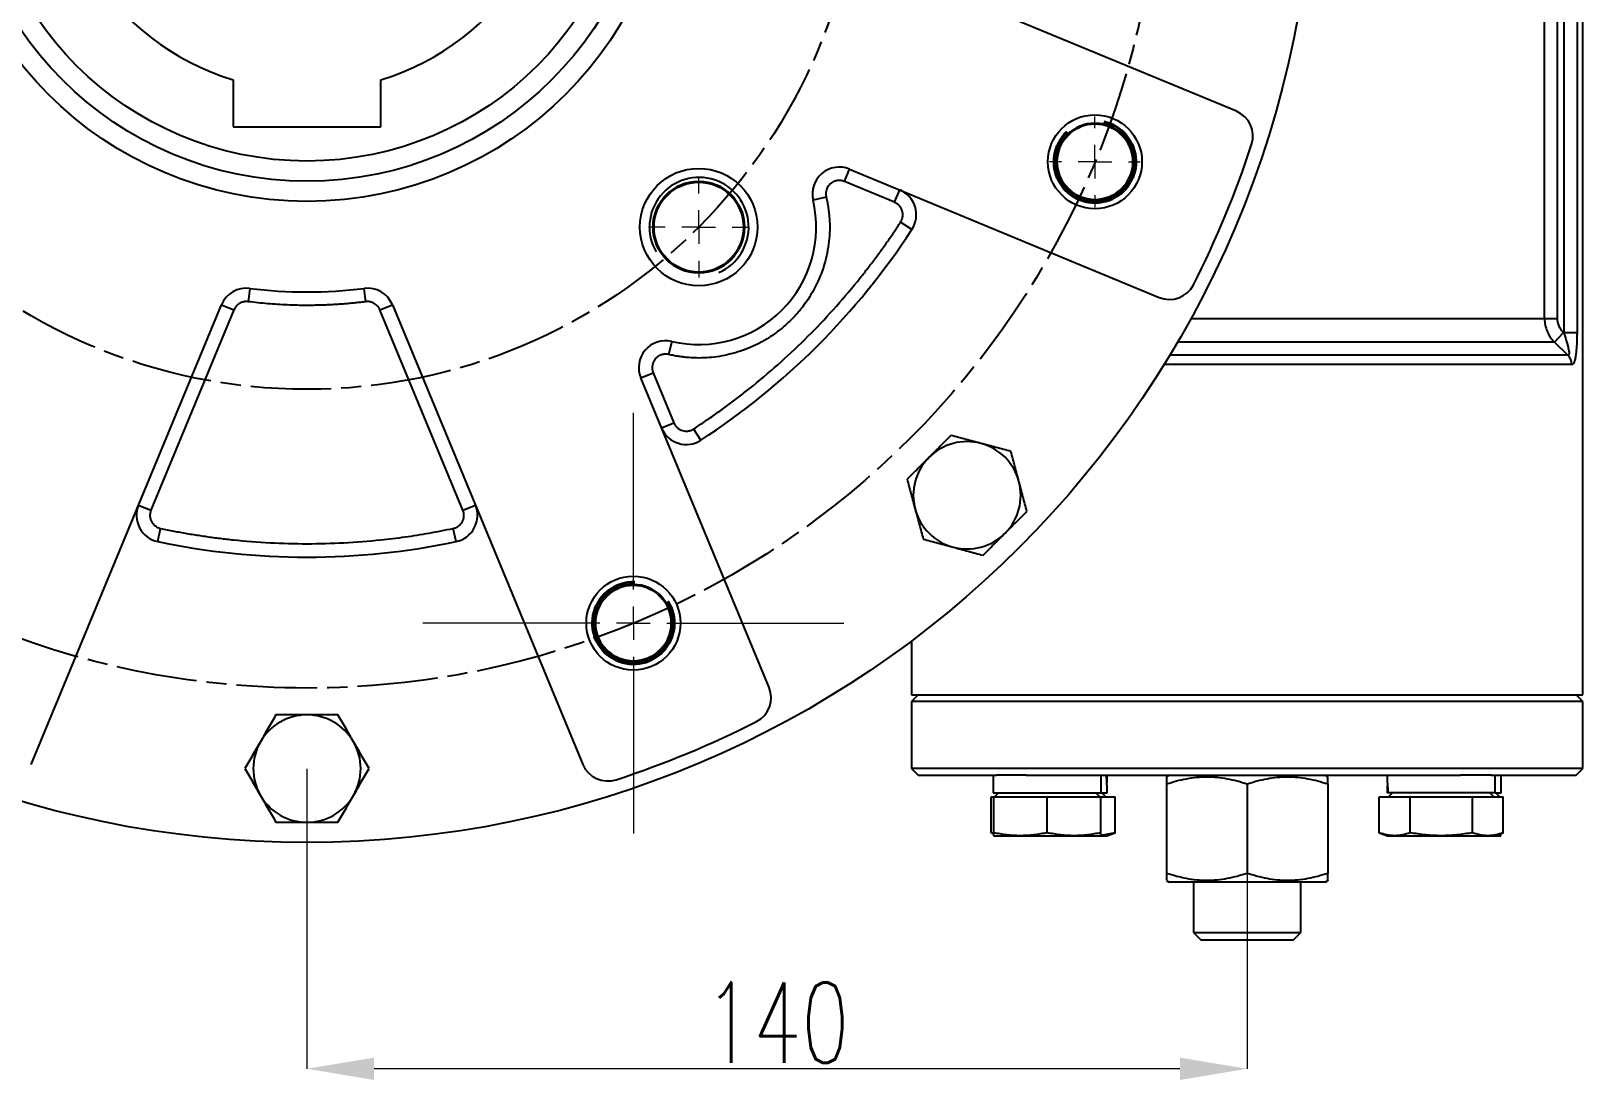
# Model space of a CAD drawing. Header units: millimetres. Extents: x 2271 to 4415, y 823 to 2339.
# Drawn here: x 3523.4 to 3754.5, y 1460.4 to 1616.6 of the extents above; entities that cross this region are included whole.
import ezdxf

# ---------------------------------------------------------------- set-up
doc = ezdxf.new("R2010")
doc.units = ezdxf.units.MM
doc.linetypes.add('AM_ISO08W050', pattern=[18, 12, -1.5, 3, -1.5])
for name, color, linetype, lineweight in [('10', 7, 'Continuous', 0), ('AM_5', 3, 'Continuous', 25), ('AM_7', 4, 'AM_ISO08W050', 25), ('粗实线', 7, 'Continuous', 40)]:
    doc.layers.add(name, color=color, linetype=linetype, lineweight=lineweight)
doc.styles.add('SLDTEXTSTYLE1', font='txt.shx', dxfattribs={"width": 0.7, "bigfont": 'gbcbig.shx'})
doc.dimstyles.new('SLDDIMSTYLE12$0', dxfattribs={"dimtxt": 12, "dimasz": 10, "dimexe": 0, "dimexo": 0.0625, "dimgap": 0.875, "dimtad": 1, "dimdec": 1, "dimlfac": 1.8, "dimrnd": 1e-09, "dimzin": 12, "dimdsep": 46, "dimtxsty": 'SLDTEXTSTYLE1', "dimcen": 0.09, "dimdle": 8.16, "dimclrd": 3, "dimclre": 3, "dimadec": 0, "dimazin": 3, "dimtfac": 1, "dimtdec": 1, "dimtofl": 0, "dimtmove": 0, "dimatfit": 3, "dimfxl": 0, "dimfrac": 2, "dimtolj": 1, "dimlwd": 5, "dimlwe": 5, "dimarcsym": 0})
doc.dimstyles.new('SLDDIMSTYLE12$3', dxfattribs={"dimtxt": 12, "dimasz": 10, "dimexe": 0, "dimexo": 0.0625, "dimgap": 0.875, "dimtad": 1, "dimdec": 1, "dimlfac": 1.8, "dimrnd": 1e-09, "dimzin": 12, "dimdsep": 46, "dimtxsty": 'SLDTEXTSTYLE1', "dimcen": 0.09, "dimdle": 8.16, "dimclrd": 3, "dimclre": 3, "dimadec": 0, "dimazin": 3, "dimtfac": 1, "dimtdec": 1, "dimtofl": 0, "dimtmove": 0, "dimatfit": 3, "dimfxl": 0, "dimfrac": 2, "dimtolj": 1, "dimlwd": 5, "dimlwe": 5, "dimarcsym": 0})

# ---------------------------------------------------------------- blocks, each defined once
blk = doc.blocks.new('SW_CENTERMARKSYMBOL_0')
at = {"layer": '10', "color": 0}
for p, q in [((0, 1), (0, 6.269)), ((0, 0), (0, 0.5)), ((-1, 0), (-6.269, 0)), ((0, 0), (-0.5, 0)), ((0, 0), (0, -0.5)), ((0, 0), (0.5, 0)), ((1, 0), (6.269, 0)), ((0, -1), (0, -6.269))]:
    blk.add_line(p, q, dxfattribs=at)
blk = doc.blocks.new('SW_CENTERMARKSYMBOL_8')
at = {"layer": '10', "color": 0}
for p, q in [((0, 1), (0, 1.5)), ((0, 0), (0, 0.5)), ((-1, 0), (-1.5, 0)), ((0, 0), (-0.5, 0)), ((0, 0), (0, -0.5)), ((0, 0), (0.5, 0)), ((1, 0), (1.5, 0)), ((0, -1), (0, -1.5))]:
    blk.add_line(p, q, dxfattribs=at)
blk = doc.blocks.new('SW_CENTERMARKSYMBOL_12')
at = {"layer": '10', "color": 0}
for p, q in [((0, 1), (0, 1.35)), ((0, 0), (0, 0.5)), ((-1, 0), (-1.35, 0)), ((0, 0), (-0.5, 0)), ((0, 0), (0, -0.5)), ((0, 0), (0.5, 0)), ((1, 0), (1.35, 0)), ((0, -1), (0, -1.35))]:
    blk.add_line(p, q, dxfattribs=at)
blk = doc.blocks.new('*D187')
at = {"layer": 'AM_5', "color": 3, "linetype": 'Continuous', "lineweight": 5, "transparency": 16777216}
blk.add_line((3401.6, 1788.97), (3444.31, 1751.41), dxfattribs=at)
at = {"layer": 'AM_5', "color": 3, "lineweight": 5, "transparency": 16777216}
for p, q in [((3564.38, 1645.76), (3564.56, 1645.76)), ((3564.47, 1645.67), (3564.47, 1645.85))]:
    blk.add_line(p, q, dxfattribs=at)
at = {"layer": 'AM_5', "color": 3, "transparency": 16777216}
blk.add_solid([(3445.41, 1752.66), (3443.21, 1750.16), (3451.82, 1744.81)], dxfattribs=at)
at = {"layer": 'Defpoints', "color": 0, "transparency": 16777216}
for p in [(3451.82, 1744.81), (3677.12, 1546.72)]:
    blk.add_point(p, dxfattribs=at)
at = {"layer": 'AM_5', "color": 0, "transparency": 16777216, "insert": (3417.31, 1784.31), "char_height": 12, "attachment_point": 5, "rotation": 318.6779, "style": 'SLDTEXTSTYLE1'}
blk.add_mtext('\\A1;∅300', dxfattribs=at)
blk = doc.blocks.new('*D191')
at = {"layer": 'AM_5', "color": 3, "linetype": 'Continuous', "lineweight": 5, "transparency": 16777216}
for p, q in [((3564.47, 1506.7), (3564.47, 1462.04)), ((3694.47, 1462.04), (3574.47, 1462.04))]:
    blk.add_line(p, q, dxfattribs=at)
at = {"layer": 'AM_5', "color": 3, "lineweight": 5, "transparency": 16777216}
blk.add_line((3704.47, 1491.09), (3704.47, 1462.04), dxfattribs=at)
at = {"layer": 'AM_5', "color": 3, "transparency": 16777216}
for points in [[(3574.47, 1463.7), (3574.47, 1460.37), (3564.47, 1462.04)], [(3694.47, 1463.7), (3694.47, 1460.37), (3704.47, 1462.04)]]:
    blk.add_solid(points, dxfattribs=at)
at = {"layer": 'Defpoints', "color": 0, "transparency": 16777216}
for p in [(3564.47, 1506.76), (3704.47, 1491.15), (3564.47, 1462.04)]:
    blk.add_point(p, dxfattribs=at)
at = {"layer": 'AM_5', "color": 0, "transparency": 16777216, "insert": (3634.47, 1468.91), "char_height": 12, "attachment_point": 5, "style": 'SLDTEXTSTYLE1'}
blk.add_mtext('\\A1;140', dxfattribs=at)
blk = doc.blocks.new('*D200')
at = {"layer": 'AM_5', "color": 3, "linetype": 'Continuous', "lineweight": 5, "transparency": 16777216}
blk.add_line((3371.49, 1758.67), (3446.22, 1714.95), dxfattribs=at)
at = {"layer": 'AM_5', "color": 3, "lineweight": 5, "transparency": 16777216}
for p, q in [((3564.38, 1645.76), (3564.56, 1645.76)), ((3564.47, 1645.67), (3564.47, 1645.85))]:
    blk.add_line(p, q, dxfattribs=at)
at = {"layer": 'AM_5', "color": 3, "transparency": 16777216}
blk.add_solid([(3447.07, 1716.39), (3445.38, 1713.51), (3454.86, 1709.9)], dxfattribs=at)
at = {"layer": 'Defpoints', "color": 0, "transparency": 16777216}
for p in [(3454.86, 1709.9), (3674.09, 1581.63)]:
    blk.add_point(p, dxfattribs=at)
at = {"layer": 'AM_5', "color": 0, "transparency": 16777216, "insert": (3389.01, 1756.39), "char_height": 12, "attachment_point": 5, "rotation": 329.6695, "style": 'SLDTEXTSTYLE1'}
blk.add_mtext('\\A1;∅254', dxfattribs=at)
blk = doc.blocks.new('*U170')
at = {"layer": 'AM_5', "linetype": 'ByBlock'}
blk.add_arc((0, 0.31), 7.39, 113.617, 30.178, dxfattribs=at)
at = {"layer": '粗实线', "linetype": 'ByBlock'}
blk.add_circle((0.05, 0.33), 6.75, dxfattribs=at)
blk = doc.blocks.new('*U172')
at = {"layer": '粗实线', "color": 0, "linetype": 'ByBlock', "lineweight": -2, "transparency": 16777216}
for p, rotation in [((19471.27, 3195.66), 270), ((19355.25, 3078.89), 90.00000000000001), ((19471.65, 3079.27), 180)]:
    blk.add_blockref('*U170', p, dxfattribs=dict(at, rotation=rotation))
blk.add_blockref('*U170', (19354.88, 3195.29), dxfattribs=at)
blk = doc.blocks.new('*U173')
at = {"layer": '粗实线', "linetype": 'ByBlock'}
blk.add_circle((-0.07, 0), 5.7, dxfattribs=at)
at = {"layer": '粗实线', "color": 3, "linetype": 'ByBlock'}
blk.add_arc((-0.07, 0), 6.09, 222.8944, 167.5618, dxfattribs=at)
blk = doc.blocks.new('*U174')
at = {"layer": '粗实线', "color": 0, "linetype": 'ByBlock', "lineweight": -2, "transparency": 16777216}
for p, rotation in [((18900.81, 8919.97), 45), ((19066.74, 8851.14), 315), ((18832.03, 8851.26), 90.00000000000001), ((18831.98, 8754.04), 135), ((19066.69, 8753.92), 270), ((18997.91, 8685.21), 225), ((18900.69, 8685.26), 180)]:
    blk.add_blockref('*U173', p, dxfattribs=dict(at, rotation=rotation))
blk.add_blockref('*U173', (18998.03, 8919.92), dxfattribs=at)

msp = doc.modelspace()

# ---------------------------------------------------------------- linework, layer by layer
at = {"color": 7, "linetype": 'Continuous', "lineweight": 25}
for p, q in [((3754.473, 1517.763), (3754.473, 1773.763)), ((3751.622, 1719.843), (3751.622, 1571.684)), ((3753.587, 1719.843), (3753.587, 1571.684)), ((3748.754, 1573.834), (3748.754, 1717.692)), ((3750.679, 1573.834), (3750.679, 1717.692)), ((3702.864, 1604.676), (3634.375, 1633.045)), ((3553.473, 1609.39), (3553.473, 1602.363)), ((3575.473, 1602.363), (3575.473, 1609.39)), ((3553.473, 1602.363), (3575.473, 1602.363)), ((3644.5, 1594.215), (3645.265, 1596.062)), ((3645.265, 1596.062), (3691.383, 1576.96)), ((3651.964, 1591.123), (3644.5, 1594.215)), ((3651.964, 1591.123), (3652.73, 1592.971)), ((3641.788, 1591.907), (3639.841, 1591.448)), ((3654.551, 1587.092), (3652.875, 1588.183)), ((3555.952, 1578.299), (3555.701, 1576.315)), ((3573.246, 1576.315), (3572.995, 1578.299)), ((3523.386, 1507.373), (3551.755, 1575.862)), ((3553.603, 1575.096), (3541.245, 1545.261)), ((3551.755, 1575.862), (3553.603, 1575.096)), ((3575.344, 1575.096), (3577.192, 1575.862)), ((3587.702, 1545.261), (3575.344, 1575.096)), ((3577.192, 1575.862), (3605.561, 1507.373)), ((3696.102, 1573.834), (3748.754, 1573.834)), ((3748.754, 1573.834), (3750.679, 1573.834)), ((3750.228, 1570.299), (3751.592, 1571.713)), ((3753.587, 1571.684), (3751.622, 1571.684)), ((3618.789, 1570.395), (3618.329, 1568.449)), ((3750.228, 1570.299), (3694.108, 1570.299)), ((3752.244, 1568.349), (3750.228, 1570.299)), ((3752.81, 1566.935), (3692.09, 1566.935)), ((3752.244, 1568.349), (3692.953, 1568.349)), ((3614.174, 1564.972), (3616.022, 1565.737)), ((3633.277, 1518.854), (3614.174, 1564.972)), ((3616.022, 1565.737), (3619.114, 1558.272)), ((3617.266, 1557.507), (3619.114, 1558.272)), ((3623.145, 1555.686), (3622.053, 1557.362)), ((3539.397, 1546.027), (3541.245, 1545.261)), ((3587.702, 1545.261), (3589.55, 1546.027)), ((3542.266, 1540.582), (3542.679, 1542.539)), ((3586.681, 1540.582), (3586.267, 1542.539)), ((3654.473, 1525.763), (3654.473, 1517.763)), ((3655.473, 1517.763), (3654.473, 1516.763)), ((3654.473, 1517.763), (3754.473, 1517.763)), ((3654.473, 1516.763), (3654.473, 1506.763)), ((3704.473, 1516.763), (3654.473, 1516.763)), ((3754.473, 1516.763), (3704.473, 1516.763)), ((3754.473, 1516.763), (3753.473, 1517.763)), ((3754.473, 1506.763), (3754.473, 1516.763)), ((3654.473, 1506.763), (3655.473, 1505.763)), ((3754.473, 1506.763), (3654.473, 1506.763)), ((3753.473, 1505.763), (3754.473, 1506.763)), ((3655.473, 1505.763), (3667.162, 1505.763)), ((3666.633, 1505.763), (3666.633, 1503.163)), ((3671.584, 1505.763), (3667.162, 1505.763)), ((3671.584, 1505.763), (3736.236, 1505.763)), ((3682.733, 1503.163), (3682.733, 1505.763)), ((3692.848, 1505.763), (3692.473, 1505.547)), ((3692.473, 1504.475), (3692.473, 1491.152)), ((3704.473, 1504.475), (3704.473, 1491.152)), ((3716.473, 1505.547), (3716.098, 1505.763)), ((3716.473, 1504.475), (3716.473, 1491.152)), ((3740.795, 1505.763), (3736.236, 1505.763)), ((3740.795, 1505.763), (3753.473, 1505.763)), ((3741.416, 1503.163), (3741.416, 1505.763)), ((3742.314, 1503.163), (3742.314, 1505.763)), ((3666.343, 1497.214), (3666.343, 1502.563)), ((3666.343, 1502.563), (3666.683, 1502.563)), ((3666.633, 1503.163), (3682.733, 1503.163)), ((3666.683, 1502.563), (3666.683, 1497.214)), ((3666.683, 1502.563), (3674.683, 1502.563)), ((3667.448, 1503.163), (3666.848, 1502.563)), ((3674.683, 1497.214), (3674.683, 1502.563)), ((3674.683, 1502.563), (3682.683, 1502.563)), ((3682.518, 1502.563), (3681.918, 1503.163)), ((3682.683, 1502.563), (3684.819, 1502.563)), ((3682.683, 1497.214), (3682.683, 1502.563)), ((3682.733, 1503.163), (3683.631, 1503.163)), ((3683.416, 1502.563), (3682.816, 1503.163)), ((3684.819, 1497.214), (3684.819, 1502.563)), ((3724.128, 1497.214), (3724.128, 1502.563)), ((3724.128, 1502.563), (3728.747, 1502.563)), ((3725.457, 1503.163), (3725.316, 1503.163)), ((3741.416, 1503.163), (3725.457, 1503.163)), ((3726.131, 1503.163), (3725.531, 1502.563)), ((3728.747, 1497.214), (3728.747, 1502.563)), ((3728.747, 1502.563), (3737.984, 1502.563)), ((3737.984, 1502.563), (3737.984, 1497.214)), ((3737.984, 1502.563), (3742.603, 1502.563)), ((3741.201, 1502.563), (3740.601, 1503.163)), ((3741.416, 1503.163), (3742.314, 1503.163)), ((3742.099, 1502.563), (3741.499, 1503.163)), ((3742.603, 1497.214), (3742.603, 1502.563)), ((3666.343, 1497.214), (3666.683, 1497.09)), ((3666.683, 1497.148), (3666.343, 1497.214)), ((3666.683, 1496.763), (3670.683, 1496.763)), ((3670.683, 1496.763), (3678.683, 1496.763)), ((3678.683, 1496.763), (3682.683, 1496.763)), ((3684.819, 1497.214), (3682.683, 1496.797)), ((3682.683, 1496.763), (3683.581, 1496.763)), ((3683.581, 1496.763), (3684.819, 1497.214)), ((3724.128, 1497.214), (3725.366, 1496.763)), ((3725.366, 1496.763), (3726.437, 1496.763)), ((3726.437, 1496.763), (3733.366, 1496.763)), ((3733.366, 1496.763), (3740.294, 1496.763)), ((3740.294, 1496.763), (3741.366, 1496.763)), ((3741.366, 1496.763), (3742.603, 1497.214)), ((3741.366, 1496.763), (3742.264, 1496.763)), ((3692.473, 1490.08), (3692.848, 1489.863)), ((3716.098, 1489.863), (3692.848, 1489.863)), ((3696.473, 1489.863), (3696.473, 1482.346)), ((3712.473, 1482.346), (3712.473, 1489.863)), ((3716.098, 1489.863), (3716.473, 1490.08)), ((3696.473, 1482.346), (3697.556, 1481.263)), ((3696.473, 1482.346), (3704.473, 1482.346)), ((3704.473, 1482.346), (3712.473, 1482.346)), ((3711.391, 1481.263), (3712.473, 1482.346)), ((3697.556, 1481.263), (3711.391, 1481.263))]:
    msp.add_line(p, q, dxfattribs=at)
at = {"color": 7, "linetype": 'Continuous', "lineweight": 25, "flags": 128}
for points in [[(3751.592, 1571.713), (3751.609, 1571.697), (3751.622, 1571.684)], [(3564.003, 1514.8), (3565.273, 1514.774), (3565.611, 1514.733)], [(3565.201, 1498.746), (3563.765, 1498.745), (3563.591, 1498.762)]]:
    msp.add_lwpolyline(points, dxfattribs=at)
at = {"color": 7, "linetype": 'Continuous', "lineweight": 25}
for centre, radius in [((3564.473, 1645.763), 150), ((3564.473, 1645.763), 54.5), ((3564.473, 1645.763), 51.5), ((3564.473, 1645.763), 48.5), ((3681.806, 1597.163), 7), ((3622.81, 1587.427), 8.75), ((3613.074, 1528.431), 7)]:
    msp.add_circle(centre, radius, dxfattribs=at)
for centre, radius, start, end in [((3564.473, 1645.763), 38, 286.82645, 253.17355), ((3701.333, 1600.981), 4, 341.88103, 67.5), ((3564.473, 1645.763), 148, 333.11897, 341.88103), ((3643.734, 1592.367), 4, 67.5, 193.28289), ((3651.199, 1589.275), 4, 326.92194, 67.5), ((3622.81, 1587.427), 17.5, 256.71711, 13.28289), ((3564.473, 1645.763), 107.5, 303.07806, 326.92194), ((3555.451, 1574.331), 4, 82.80094, 157.5), ((3573.496, 1574.331), 4, 22.5, 97.19906), ((3692.914, 1580.655), 4, 247.5, 333.11897), ((3564.473, 1645.763), 68, 262.80094, 277.19906), ((3617.87, 1566.502), 4, 76.71711, 202.5), ((3750.775, 1566.941), 2.035, 359.84082, 43.80513), ((3620.962, 1559.038), 4, 202.5, 303.07806), ((3662.761, 1547.476), 8, 75, 135), ((3662.761, 1547.476), 8, 135, 195), ((3662.761, 1547.476), 8, 15, 75), ((3662.761, 1547.476), 8, 315, 15), ((3543.092, 1544.496), 4, 157.5, 258.07806), ((3585.854, 1544.496), 4, 281.92194, 22.5), ((3662.761, 1547.476), 8, 195, 255), ((3662.761, 1547.476), 8, 255, 315), ((3564.473, 1645.763), 107.5, 258.07806, 281.92194), ((3629.581, 1517.323), 4, 296.88103, 22.5), ((3564.473, 1506.763), 8, 90, 150), ((3564.473, 1506.763), 8, 30, 90), ((3564.473, 1645.763), 148, 288.11897, 296.88103), ((3564.473, 1506.763), 8, 150, 210), ((3564.473, 1506.763), 8, 330, 30), ((3609.256, 1508.904), 4, 202.5, 288.11897), ((3564.473, 1506.763), 8, 210, 270), ((3564.473, 1506.763), 8, 270, 330)]:
    msp.add_arc(centre, radius, start, end, dxfattribs=at)
for centre, start_param, end_param in [((3675.581, 1503.163), 4.712389, 4.8999603), ((3675.581, 1505.763), 4.6190167, 4.712389), ((3733.366, 1505.763), 1.5707963, 1.7583677), ((3733.366, 1503.163), 1.477424, 1.5707963)]:
    msp.add_ellipse(centre, major_axis=(0, 13.943), ratio=0.5773503, start_param=start_param, end_param=end_param, dxfattribs=at)
for points, knots in [([(3642.969, 1594.215), (3642.927, 1594.196), (3642.844, 1594.16), (3642.724, 1594.095), (3642.609, 1594.022), (3642.499, 1593.941), (3642.336, 1593.805), (3642.139, 1593.592), (3641.945, 1593.283), (3641.808, 1592.945), (3641.745, 1592.631), (3641.73, 1592.358), (3641.743, 1592.131), (3641.773, 1591.982), (3641.788, 1591.907)], [0, 0, 0, 0, 0.0486292, 0.0969319, 0.1451349, 0.1934665, 0.2421531, 0.3710049, 0.5000401, 0.628892, 0.7579273, 0.8387546, 0.9190929, 1, 1, 1, 1]), ([(3644.5, 1594.215), (3644.459, 1594.231), (3644.378, 1594.263), (3644.252, 1594.3), (3644.125, 1594.33), (3643.996, 1594.351), (3643.866, 1594.364), (3643.691, 1594.37), (3643.473, 1594.356), (3643.215, 1594.306), (3643.051, 1594.245), (3642.969, 1594.215)], [0, 0, 0, 0, 0.0839092, 0.1671165, 0.24998, 0.3328626, 0.4161267, 0.50013, 0.6671619, 0.8328171, 1, 1, 1, 1]), ([(3641.788, 1591.907), (3641.818, 1591.775), (3641.879, 1591.511), (3641.96, 1591.113), (3642.032, 1590.714), (3642.096, 1590.313), (3642.152, 1589.911), (3642.2, 1589.508), (3642.239, 1589.104), (3642.302, 1588.268), (3642.33, 1586.996), (3642.216, 1585.278), (3641.949, 1583.556), (3641.376, 1581.262), (3640.265, 1578.491), (3638.667, 1575.971), (3637.141, 1574.164), (3635.901, 1572.941), (3634.573, 1571.843), (3633.414, 1571.046), (3632.462, 1570.477), (3631.748, 1570.09), (3631.019, 1569.731), (3630.521, 1569.518), (3630.272, 1569.411)], [0, 0, 0, 0, 0.0147975, 0.0295764, 0.044343, 0.0591038, 0.0738651, 0.0886335, 0.1034154, 0.1182171, 0.180138, 0.2420776, 0.3060464, 0.3700337, 0.5000032, 0.6299727, 0.6939414, 0.7579287, 0.8198497, 0.8817893, 0.9113641, 0.9408899, 0.970418, 1, 1, 1, 1]), ([(3652.875, 1588.183), (3652.901, 1588.225), (3652.952, 1588.308), (3653.018, 1588.439), (3653.074, 1588.573), (3653.12, 1588.712), (3653.156, 1588.854), (3653.198, 1589.094), (3653.21, 1589.438), (3653.124, 1589.871), (3652.95, 1590.277), (3652.717, 1590.594), (3652.469, 1590.829), (3652.23, 1591), (3652.053, 1591.082), (3651.964, 1591.123)], [0, 0, 0, 0, 0.0420667, 0.08369, 0.1250941, 0.1665067, 0.2081554, 0.2502638, 0.3750953, 0.5000815, 0.6249131, 0.7498994, 0.8335363, 0.916296, 1, 1, 1, 1]), ([(3622.053, 1557.362), (3622.331, 1557.544), (3622.886, 1557.908), (3623.712, 1558.463), (3624.533, 1559.026), (3625.348, 1559.596), (3626.158, 1560.174), (3626.962, 1560.759), (3627.761, 1561.352), (3628.554, 1561.953), (3629.342, 1562.561), (3630.124, 1563.176), (3632.072, 1564.74), (3635.114, 1567.34), (3639.107, 1571.13), (3642.897, 1575.122), (3645.676, 1578.375), (3647.577, 1580.762), (3648.688, 1582.208), (3649.774, 1583.674), (3650.835, 1585.158), (3651.871, 1586.659), (3652.54, 1587.675), (3652.875, 1588.183)], [0, 0, 0, 0, 0.022681, 0.0453532, 0.0680184, 0.0906789, 0.1133365, 0.1359933, 0.1586513, 0.1813126, 0.2039791, 0.2266529, 0.2493359, 0.3746623, 0.5000011, 0.6253275, 0.7506663, 0.7922409, 0.8337913, 0.87533, 0.9168694, 0.9584219, 1, 1, 1, 1]), ([(3554.685, 1576.179), (3554.645, 1576.161), (3554.565, 1576.126), (3554.449, 1576.064), (3554.338, 1575.995), (3554.233, 1575.919), (3554.131, 1575.836), (3554.004, 1575.716), (3553.859, 1575.552), (3553.712, 1575.335), (3553.639, 1575.176), (3553.603, 1575.096)], [0, 0, 0, 0, 0.08390923, 0.16711646, 0.24997998, 0.33286256, 0.41612671, 0.50013, 0.66716188, 0.8328171, 1, 1, 1, 1]), ([(3555.701, 1576.315), (3555.658, 1576.32), (3555.572, 1576.329), (3555.443, 1576.332), (3555.313, 1576.328), (3555.141, 1576.31), (3554.928, 1576.269), (3554.766, 1576.209), (3554.685, 1576.179)], [0, 0, 0, 0, 0.1251974, 0.2499333, 0.374735, 0.500129, 0.7499334, 1, 1, 1, 1]), ([(3573.246, 1576.315), (3572.981, 1576.283), (3572.451, 1576.218), (3571.656, 1576.131), (3570.86, 1576.054), (3570.064, 1575.985), (3569.267, 1575.926), (3568.47, 1575.876), (3567.671, 1575.835), (3566.873, 1575.803), (3566.073, 1575.78), (3565.274, 1575.766), (3564.251, 1575.761), (3563.007, 1575.774), (3561.542, 1575.82), (3560.078, 1575.896), (3558.617, 1576.004), (3557.157, 1576.14), (3556.187, 1576.257), (3555.701, 1576.315)], [0, 0, 0, 0, 0.04549678, 0.09096737, 0.13641769, 0.18185369, 0.22728128, 0.27270643, 0.31813506, 0.36357311, 0.40902653, 0.45450124, 0.50000317, 0.58339263, 0.66671065, 0.74999379, 0.83327866, 0.91660188, 1, 1, 1, 1]), ([(3575.344, 1575.096), (3575.327, 1575.135), (3575.293, 1575.213), (3575.233, 1575.325), (3575.167, 1575.432), (3575.094, 1575.536), (3574.971, 1575.689), (3574.781, 1575.876), (3574.505, 1576.068), (3574.202, 1576.213), (3573.918, 1576.292), (3573.668, 1576.327), (3573.456, 1576.335), (3573.316, 1576.322), (3573.246, 1576.315)], [0, 0, 0, 0, 0.0488292, 0.0973789, 0.1458459, 0.1944277, 0.2433207, 0.3715761, 0.5000347, 0.6282901, 0.7567487, 0.8379409, 0.9187192, 1, 1, 1, 1]), ([(3748.754, 1573.834), (3748.754, 1573.503), (3748.788, 1573.169), (3748.918, 1572.526), (3749.015, 1572.214), (3749.205, 1571.76), (3749.276, 1571.611), (3749.432, 1571.322), (3749.517, 1571.183), (3749.79, 1570.779), (3749.996, 1570.529), (3750.228, 1570.299)], [0, 0, 0, 0, 0.25, 0.25, 0.5, 0.5, 0.625, 0.625, 0.75, 0.75, 1, 1, 1, 1]), ([(3751.592, 1571.713), (3751.448, 1571.851), (3751.32, 1572.001), (3751.095, 1572.324), (3750.998, 1572.499), (3750.841, 1572.862), (3750.781, 1573.049), (3750.7, 1573.435), (3750.679, 1573.636), (3750.679, 1573.834)], [0, 0, 0, 0, 0.25, 0.25, 0.5, 0.5, 0.75, 0.75, 1, 1, 1, 1]), ([(3751.622, 1571.684), (3751.757, 1571.284), (3751.882, 1570.892), (3752.051, 1570.32), (3752.105, 1570.131), (3752.201, 1569.769), (3752.245, 1569.595), (3752.356, 1569.099), (3752.404, 1568.806), (3752.403, 1568.508), (3752.39, 1568.434), (3752.336, 1568.345), (3752.297, 1568.332), (3752.244, 1568.349)], [0, 0, 0, 0, 0.25, 0.25, 0.375, 0.375, 0.5, 0.5, 0.75, 0.75, 0.875, 0.875, 1, 1, 1, 1]), ([(3753.587, 1571.684), (3753.586, 1571.591), (3753.586, 1571.405), (3753.583, 1571.13), (3753.578, 1570.858), (3753.571, 1570.59), (3753.562, 1570.327), (3753.543, 1569.88), (3753.505, 1569.274), (3753.432, 1568.541), (3753.346, 1567.997), (3753.26, 1567.622), (3753.186, 1567.38), (3753.104, 1567.184), (3753.023, 1567.056), (3752.948, 1566.982), (3752.88, 1566.942), (3752.834, 1566.937), (3752.81, 1566.935)], [0, 0, 0, 0, 0.0426773, 0.0848038, 0.1264445, 0.167667, 0.2085406, 0.2491365, 0.3773316, 0.4988227, 0.6239569, 0.6874902, 0.7492598, 0.8123166, 0.8745174, 0.9161741, 0.957875, 1, 1, 1, 1]), ([(3630.272, 1569.411), (3630.138, 1569.357), (3629.871, 1569.248), (3629.466, 1569.097), (3629.059, 1568.954), (3628.648, 1568.82), (3628.234, 1568.695), (3627.818, 1568.579), (3627.044, 1568.383), (3625.9, 1568.153), (3624.378, 1567.97), (3622.847, 1567.907), (3621.573, 1567.955), (3620.563, 1568.052), (3619.813, 1568.154), (3619.068, 1568.283), (3618.576, 1568.393), (3618.329, 1568.449)], [0, 0, 0, 0, 0.0355382, 0.0710345, 0.1065064, 0.1419713, 0.1774468, 0.2129503, 0.2484992, 0.3742302, 0.5000052, 0.6257361, 0.7515111, 0.813672, 0.8757446, 0.9378227, 1, 1, 1, 1]), ([(3617.104, 1568.35), (3617.066, 1568.333), (3616.989, 1568.3), (3616.878, 1568.241), (3616.771, 1568.175), (3616.669, 1568.103), (3616.571, 1568.025), (3616.408, 1567.876), (3616.203, 1567.635), (3616.01, 1567.273), (3615.891, 1566.88), (3615.861, 1566.523), (3615.885, 1566.22), (3615.934, 1565.973), (3615.993, 1565.816), (3616.022, 1565.737)], [0, 0, 0, 0, 0.0402761, 0.0802426, 0.1200582, 0.159883, 0.1998773, 0.2401994, 0.3700431, 0.5000574, 0.6299012, 0.7599156, 0.8401208, 0.919721, 1, 1, 1, 1]), ([(3618.329, 1568.449), (3618.289, 1568.458), (3618.207, 1568.475), (3618.083, 1568.492), (3617.959, 1568.502), (3617.834, 1568.503), (3617.681, 1568.496), (3617.502, 1568.472), (3617.299, 1568.424), (3617.17, 1568.375), (3617.104, 1568.35)], [0, 0, 0, 0, 0.1003372, 0.2001203, 0.2997411, 0.3995937, 0.500069, 0.6669211, 0.8329559, 1, 1, 1, 1]), ([(3619.114, 1558.272), (3619.131, 1558.234), (3619.164, 1558.157), (3619.223, 1558.046), (3619.289, 1557.939), (3619.361, 1557.837), (3619.439, 1557.739), (3619.588, 1557.576), (3619.829, 1557.371), (3620.191, 1557.178), (3620.584, 1557.059), (3620.941, 1557.029), (3621.244, 1557.053), (3621.491, 1557.102), (3621.648, 1557.161), (3621.727, 1557.19)], [0, 0, 0, 0, 0.0402761, 0.0802426, 0.1200582, 0.159883, 0.1998773, 0.2401994, 0.3700431, 0.5000574, 0.6299012, 0.7599156, 0.8401208, 0.919721, 1, 1, 1, 1]), ([(3621.727, 1557.19), (3621.765, 1557.207), (3621.84, 1557.239), (3621.949, 1557.297), (3622.018, 1557.34), (3622.053, 1557.362)], [0, 0, 0, 0, 0.3335445, 0.6664555, 1, 1, 1, 1]), ([(3660.37, 1556.398), (3659.83, 1555.858), (3659.289, 1555.317), (3658.2, 1554.229), (3657.654, 1553.682), (3657.104, 1553.132)], [0, 0, 0, 0, 0.5, 0.5, 1, 1, 1, 1]), ([(3664.832, 1555.203), (3664.081, 1555.404), (3663.334, 1555.604), (3661.848, 1556.002), (3661.108, 1556.201), (3660.37, 1556.398)], [0, 0, 0, 0, 0.5, 0.5, 1, 1, 1, 1]), ([(3657.104, 1553.132), (3656.555, 1552.583), (3656.008, 1552.036), (3654.92, 1550.948), (3654.378, 1550.406), (3653.838, 1549.866)], [0, 0, 0, 0, 0.5, 0.5, 1, 1, 1, 1]), ([(3669.293, 1554.008), (3668.556, 1554.205), (3667.816, 1554.403), (3666.329, 1554.802), (3665.582, 1555.002), (3664.832, 1555.203)], [0, 0, 0, 0, 0.5, 0.5, 1, 1, 1, 1]), ([(3670.489, 1549.546), (3670.287, 1550.297), (3670.087, 1551.043), (3669.689, 1552.53), (3669.491, 1553.27), (3669.293, 1554.008)], [0, 0, 0, 0, 0.5, 0.5, 1, 1, 1, 1]), ([(3653.838, 1549.866), (3654.036, 1549.129), (3654.234, 1548.389), (3654.633, 1546.902), (3654.833, 1546.156), (3655.034, 1545.405)], [0, 0, 0, 0, 0.5, 0.5, 1, 1, 1, 1]), ([(3671.684, 1545.085), (3671.486, 1545.822), (3671.288, 1546.562), (3670.89, 1548.049), (3670.69, 1548.795), (3670.489, 1549.546)], [0, 0, 0, 0, 0.5, 0.5, 1, 1, 1, 1]), ([(3541.245, 1545.261), (3541.227, 1545.215), (3541.191, 1545.124), (3541.151, 1544.984), (3541.12, 1544.841), (3541.1, 1544.697), (3541.091, 1544.551), (3541.094, 1544.307), (3541.146, 1543.966), (3541.309, 1543.556), (3541.555, 1543.19), (3541.842, 1542.921), (3542.129, 1542.735), (3542.395, 1542.611), (3542.584, 1542.563), (3542.679, 1542.539)], [0, 0, 0, 0, 0.0420667, 0.08369, 0.1250941, 0.1665067, 0.2081554, 0.2502638, 0.3750953, 0.5000815, 0.6249131, 0.7498994, 0.8335363, 0.916296, 1, 1, 1, 1]), ([(3586.62, 1542.648), (3586.658, 1542.665), (3586.735, 1542.698), (3586.846, 1542.758), (3586.953, 1542.823), (3587.056, 1542.895), (3587.154, 1542.974), (3587.316, 1543.122), (3587.521, 1543.363), (3587.714, 1543.725), (3587.833, 1544.118), (3587.863, 1544.476), (3587.84, 1544.778), (3587.79, 1545.026), (3587.731, 1545.182), (3587.702, 1545.261)], [0, 0, 0, 0, 0.0402761, 0.0802426, 0.1200582, 0.159883, 0.1998773, 0.2401994, 0.3700431, 0.5000574, 0.6299012, 0.7599156, 0.8401208, 0.919721, 1, 1, 1, 1]), ([(3655.034, 1545.405), (3655.235, 1544.654), (3655.435, 1543.908), (3655.833, 1542.421), (3656.032, 1541.681), (3656.229, 1540.944)], [0, 0, 0, 0, 0.5, 0.5, 1, 1, 1, 1]), ([(3668.418, 1541.819), (3668.968, 1542.368), (3669.514, 1542.915), (3670.602, 1544.003), (3671.144, 1544.545), (3671.684, 1545.085)], [0, 0, 0, 0, 0.5, 0.5, 1, 1, 1, 1]), ([(3542.679, 1542.539), (3543.004, 1542.471), (3543.654, 1542.336), (3544.631, 1542.145), (3545.609, 1541.962), (3546.589, 1541.789), (3547.57, 1541.625), (3548.552, 1541.47), (3549.536, 1541.324), (3550.522, 1541.188), (3551.509, 1541.061), (3552.498, 1540.944), (3554.98, 1540.672), (3558.97, 1540.359), (3564.473, 1540.216), (3569.976, 1540.359), (3574.242, 1540.694), (3577.273, 1541.037), (3579.082, 1541.274), (3580.886, 1541.542), (3582.685, 1541.842), (3584.48, 1542.171), (3585.671, 1542.416), (3586.267, 1542.539)], [0, 0, 0, 0, 0.022681, 0.0453532, 0.0680184, 0.0906789, 0.1133365, 0.1359933, 0.1586513, 0.1813126, 0.2039791, 0.2266529, 0.2493359, 0.3746623, 0.5000011, 0.6253275, 0.7506663, 0.7922409, 0.8337913, 0.87533, 0.9168694, 0.9584219, 1, 1, 1, 1]), ([(3586.267, 1542.539), (3586.307, 1542.548), (3586.387, 1542.567), (3586.505, 1542.603), (3586.581, 1542.633), (3586.62, 1542.648)], [0, 0, 0, 0, 0.3335445, 0.6664555, 1, 1, 1, 1]), ([(3665.152, 1538.553), (3665.692, 1539.093), (3666.234, 1539.634), (3667.322, 1540.723), (3667.869, 1541.269), (3668.418, 1541.819)], [0, 0, 0, 0, 0.5, 0.5, 1, 1, 1, 1]), ([(3656.229, 1540.944), (3656.967, 1540.746), (3657.707, 1540.548), (3659.193, 1540.149), (3659.94, 1539.949), (3660.691, 1539.748)], [0, 0, 0, 0, 0.5, 0.5, 1, 1, 1, 1]), ([(3660.691, 1539.748), (3661.441, 1539.547), (3662.188, 1539.347), (3663.675, 1538.949), (3664.415, 1538.75), (3665.152, 1538.553)], [0, 0, 0, 0, 0.5, 0.5, 1, 1, 1, 1]), ([(3559.855, 1514.763), (3559.473, 1514.102), (3559.09, 1513.439), (3558.32, 1512.106), (3557.934, 1511.436), (3557.545, 1510.763)], [0, 0, 0, 0, 0.5, 0.5, 1, 1, 1, 1]), ([(3564.473, 1514.763), (3563.696, 1514.763), (3562.923, 1514.763), (3561.384, 1514.763), (3560.618, 1514.763), (3559.855, 1514.763)], [0, 0, 0, 0, 0.5, 0.5, 1, 1, 1, 1]), ([(3569.092, 1514.763), (3568.329, 1514.763), (3567.563, 1514.763), (3566.024, 1514.763), (3565.25, 1514.763), (3564.473, 1514.763)], [0, 0, 0, 0, 0.5, 0.5, 1, 1, 1, 1]), ([(3571.402, 1510.763), (3571.013, 1511.436), (3570.626, 1512.106), (3569.857, 1513.439), (3569.474, 1514.102), (3569.092, 1514.763)], [0, 0, 0, 0, 0.5, 0.5, 1, 1, 1, 1]), ([(3557.545, 1510.763), (3557.157, 1510.09), (3556.77, 1509.421), (3556.001, 1508.088), (3555.618, 1507.425), (3555.236, 1506.763)], [0, 0, 0, 0, 0.5, 0.5, 1, 1, 1, 1]), ([(3573.711, 1506.763), (3573.329, 1507.425), (3572.946, 1508.088), (3572.177, 1509.421), (3571.79, 1510.09), (3571.402, 1510.763)], [0, 0, 0, 0, 0.5, 0.5, 1, 1, 1, 1]), ([(3555.236, 1506.763), (3555.618, 1506.102), (3556.001, 1505.439), (3556.77, 1504.106), (3557.157, 1503.436), (3557.545, 1502.763)], [0, 0, 0, 0, 0.5, 0.5, 1, 1, 1, 1]), ([(3571.402, 1502.763), (3571.79, 1503.436), (3572.177, 1504.106), (3572.946, 1505.439), (3573.329, 1506.102), (3573.711, 1506.763)], [0, 0, 0, 0, 0.5, 0.5, 1, 1, 1, 1]), ([(3692.473, 1505.509), (3692.473, 1505.521), (3692.473, 1505.615), (3692.473, 1505.27), (3692.473, 1504.742), (3692.473, 1504.475)], [0, 0, 0, 0, 0.0695917, 0.5305334, 1, 1, 1, 1]), ([(3692.473, 1504.475), (3693.453, 1504.802), (3694.44, 1505.071), (3696.434, 1505.444), (3697.442, 1505.546), (3698.972, 1505.547), (3699.484, 1505.522), (3700.498, 1505.425), (3701.002, 1505.352), (3702.503, 1505.072), (3703.492, 1504.802), (3704.473, 1504.475)], [0, 0, 0, 0, 0.25, 0.25, 0.5, 0.5, 0.625, 0.625, 0.75, 0.75, 1, 1, 1, 1]), ([(3704.473, 1504.475), (3705.453, 1504.802), (3706.44, 1505.071), (3708.434, 1505.444), (3709.442, 1505.546), (3710.972, 1505.547), (3711.484, 1505.522), (3712.498, 1505.425), (3713.002, 1505.352), (3714.503, 1505.072), (3715.492, 1504.802), (3716.473, 1504.475)], [0, 0, 0, 0, 0.25, 0.25, 0.5, 0.5, 0.625, 0.625, 0.75, 0.75, 1, 1, 1, 1]), ([(3716.473, 1504.475), (3716.473, 1504.797), (3716.473, 1505.405), (3716.473, 1505.476), (3716.473, 1505.509)], [0, 0, 0, 0, 0.529034, 1, 1, 1, 1]), ([(3557.545, 1502.763), (3557.934, 1502.09), (3558.32, 1501.421), (3559.09, 1500.088), (3559.473, 1499.425), (3559.855, 1498.763)], [0, 0, 0, 0, 0.5, 0.5, 1, 1, 1, 1]), ([(3569.092, 1498.763), (3569.474, 1499.425), (3569.857, 1500.088), (3570.626, 1501.421), (3571.013, 1502.09), (3571.402, 1502.763)], [0, 0, 0, 0, 0.5, 0.5, 1, 1, 1, 1]), ([(3559.855, 1498.763), (3560.618, 1498.763), (3561.384, 1498.763), (3562.923, 1498.763), (3563.696, 1498.763), (3564.473, 1498.763)], [0, 0, 0, 0, 0.5, 0.5, 1, 1, 1, 1]), ([(3564.473, 1498.763), (3565.25, 1498.763), (3566.024, 1498.763), (3567.563, 1498.763), (3568.329, 1498.763), (3569.092, 1498.763)], [0, 0, 0, 0, 0.5, 0.5, 1, 1, 1, 1]), ([(3670.683, 1496.763), (3670.01, 1496.763), (3669.34, 1496.805), (3668.007, 1496.961), (3667.344, 1497.075), (3666.683, 1497.214)], [0, 0, 0, 0, 0.5, 0.5, 1, 1, 1, 1]), ([(3666.683, 1497.214), (3666.683, 1497.075), (3666.683, 1496.961), (3666.683, 1496.805), (3666.683, 1496.763), (3666.683, 1496.763)], [0, 0, 0, 0, 0.5, 0.5, 1, 1, 1, 1]), ([(3674.683, 1497.214), (3674.021, 1497.075), (3673.358, 1496.961), (3672.025, 1496.805), (3671.356, 1496.763), (3670.683, 1496.763)], [0, 0, 0, 0, 0.5, 0.5, 1, 1, 1, 1]), ([(3678.683, 1496.763), (3678.01, 1496.763), (3677.34, 1496.805), (3676.007, 1496.961), (3675.344, 1497.075), (3674.683, 1497.214)], [0, 0, 0, 0, 0.5, 0.5, 1, 1, 1, 1]), ([(3682.683, 1497.214), (3682.021, 1497.075), (3681.358, 1496.961), (3680.025, 1496.805), (3679.356, 1496.763), (3678.683, 1496.763)], [0, 0, 0, 0, 0.5, 0.5, 1, 1, 1, 1]), ([(3682.683, 1496.763), (3682.683, 1496.763), (3682.683, 1496.805), (3682.683, 1496.961), (3682.683, 1497.075), (3682.683, 1497.214)], [0, 0, 0, 0, 0.5, 0.5, 1, 1, 1, 1]), ([(3726.437, 1496.763), (3726.049, 1496.763), (3725.662, 1496.805), (3724.893, 1496.961), (3724.51, 1497.075), (3724.128, 1497.214)], [0, 0, 0, 0, 0.5, 0.5, 1, 1, 1, 1]), ([(3728.747, 1497.214), (3728.365, 1497.075), (3727.982, 1496.961), (3727.213, 1496.805), (3726.826, 1496.763), (3726.437, 1496.763)], [0, 0, 0, 0, 0.5, 0.5, 1, 1, 1, 1]), ([(3733.366, 1496.763), (3732.589, 1496.763), (3731.816, 1496.805), (3730.277, 1496.961), (3729.51, 1497.075), (3728.747, 1497.214)], [0, 0, 0, 0, 0.5, 0.5, 1, 1, 1, 1]), ([(3737.984, 1497.214), (3737.221, 1497.075), (3736.455, 1496.961), (3734.916, 1496.805), (3734.143, 1496.763), (3733.366, 1496.763)], [0, 0, 0, 0, 0.5, 0.5, 1, 1, 1, 1]), ([(3740.294, 1496.763), (3739.905, 1496.763), (3739.519, 1496.805), (3738.749, 1496.961), (3738.366, 1497.075), (3737.984, 1497.214)], [0, 0, 0, 0, 0.5, 0.5, 1, 1, 1, 1]), ([(3742.603, 1497.214), (3742.222, 1497.075), (3741.838, 1496.961), (3741.069, 1496.805), (3740.682, 1496.763), (3740.294, 1496.763)], [0, 0, 0, 0, 0.5, 0.5, 1, 1, 1, 1]), ([(3742.264, 1496.763), (3742.264, 1496.763), (3742.264, 1496.805), (3742.264, 1496.961), (3742.264, 1497.075), (3742.264, 1497.214)], [0, 0, 0, 0, 0.5, 0.5, 1, 1, 1, 1]), ([(3704.473, 1491.152), (3703.494, 1490.825), (3702.507, 1490.556), (3700.513, 1490.183), (3699.505, 1490.081), (3697.975, 1490.08), (3697.462, 1490.105), (3696.448, 1490.202), (3695.945, 1490.275), (3694.443, 1490.555), (3693.454, 1490.825), (3692.473, 1491.152)], [0, 0, 0, 0, 0.25, 0.25, 0.5, 0.5, 0.625, 0.625, 0.75, 0.75, 1, 1, 1, 1]), ([(3692.473, 1491.152), (3692.473, 1490.83), (3692.473, 1490.222), (3692.473, 1490.151), (3692.473, 1490.118)], [0, 0, 0, 0, 0.529034, 1, 1, 1, 1]), ([(3716.473, 1491.152), (3715.494, 1490.825), (3714.507, 1490.556), (3712.513, 1490.183), (3711.505, 1490.081), (3709.975, 1490.08), (3709.462, 1490.105), (3708.448, 1490.202), (3707.945, 1490.275), (3706.443, 1490.555), (3705.454, 1490.825), (3704.473, 1491.152)], [0, 0, 0, 0, 0.25, 0.25, 0.5, 0.5, 0.625, 0.625, 0.75, 0.75, 1, 1, 1, 1]), ([(3716.473, 1490.118), (3716.473, 1490.106), (3716.473, 1490.011), (3716.473, 1490.356), (3716.473, 1490.885), (3716.473, 1491.152)], [0, 0, 0, 0, 0.0695917, 0.5305334, 1, 1, 1, 1])]:
    msp.add_open_spline(points, degree=3, knots=knots, dxfattribs=at)
at = {"layer": 'AM_7'}
for radius in [127, 82.5]:
    msp.add_circle((3564.473, 1645.763), radius, dxfattribs=at)

# ---------------------------------------------------------------- block references
at = {"layer": '10', "xscale": 5, "yscale": 5, "zscale": 5}
for name, p in [('SW_CENTERMARKSYMBOL_12', (3681.806, 1597.163)), ('SW_CENTERMARKSYMBOL_8', (3622.81, 1587.427)), ('SW_CENTERMARKSYMBOL_0', (3613.074, 1528.431))]:
    msp.add_blockref(name, p, dxfattribs=at)
at = {"layer": '粗实线', "linetype": 'ByBlock'}
for name, p in [('*U174', (-15384.886, -7156.827)), ('*U172', (-15848.791, -1491.513))]:
    msp.add_blockref(name, p, dxfattribs=at)

# ---------------------------------------------------------------- dimensions: what is measured, and where the dimension line sits
at = {"layer": 'AM_5'}
for p1, p2, picture, middle in [((3677.125, 1546.72), (3451.822, 1744.807), '*D187', (3412.769, 1779.143)), ((3674.09, 1581.63), (3454.856, 1709.897), '*D200', (3385.534, 1750.455))]:
    dim = msp.add_diameter_dim_2p(p1=p1, p2=p2, dimstyle='SLDDIMSTYLE12$3', override={"dimlfac": 1}, dxfattribs=at)
    dim.commit()
    dim.dimension.update_dxf_attribs({"geometry": picture, "text_midpoint": middle, "dimtype": 163})
dim = msp.add_linear_dim(base=(3564.473, 1462.038), p1=(3704.473, 1491.152), p2=(3564.473, 1506.763), dimstyle='SLDDIMSTYLE12$0', override={"dimlfac": 1, "dimpost": ''}, dxfattribs=at)
dim.commit()
dim.dimension.update_dxf_attribs({"geometry": '*D191', "text_midpoint": (3634.473, 1468.913)})

doc.saveas('drawing.dxf')
